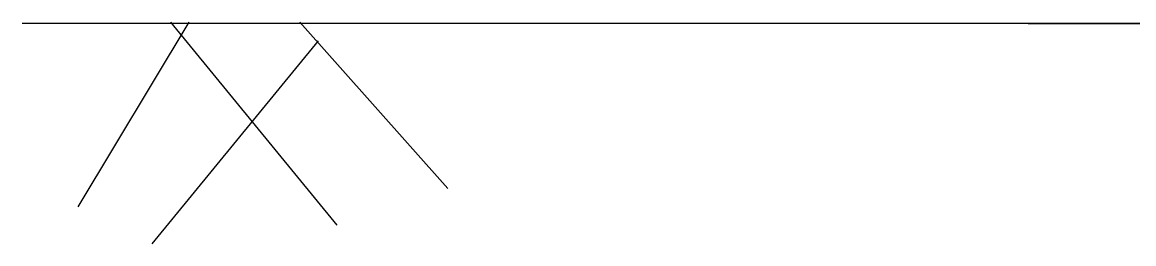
# Model space of a CAD drawing. Extents: x -545075 to 1728153, y -708141 to -305611.
# Drawn here: x 1027370 to 1029390, y -615541 to -615139 of the extents above; entities that cross this region are included whole.
import ezdxf

# ---------------------------------------------------------------- set-up
doc = ezdxf.new("R2010")
doc.units = 0
doc.header["$MEASUREMENT"] = 0
doc.layers.get('0').update_dxf_attribs({"linetype": 'CONTINUOUS'})
doc.layers.add('LINE', color=7, linetype='CONTINUOUS')

msp = doc.modelspace()

# ---------------------------------------------------------------- linework, layer by layer
for p, q in [((1030252.648, -615141.042), (1027370.46, -615141.042)), ((1027673.154, -615138.539), (1027471.574, -615473.865)), ((1027639.558, -615138.539), (1027941.928, -615507.398)), ((1027874.735, -615138.539), (1028143.508, -615440.333)), ((1027908.331, -615172.071), (1027605.961, -615540.93))]:
    msp.add_line(p, q)
at = {"layer": 'LINE'}
msp.add_line((1029198.427, -615141.042), (1030252.648, -615141.042), dxfattribs=at)

doc.saveas('drawing.dxf')
